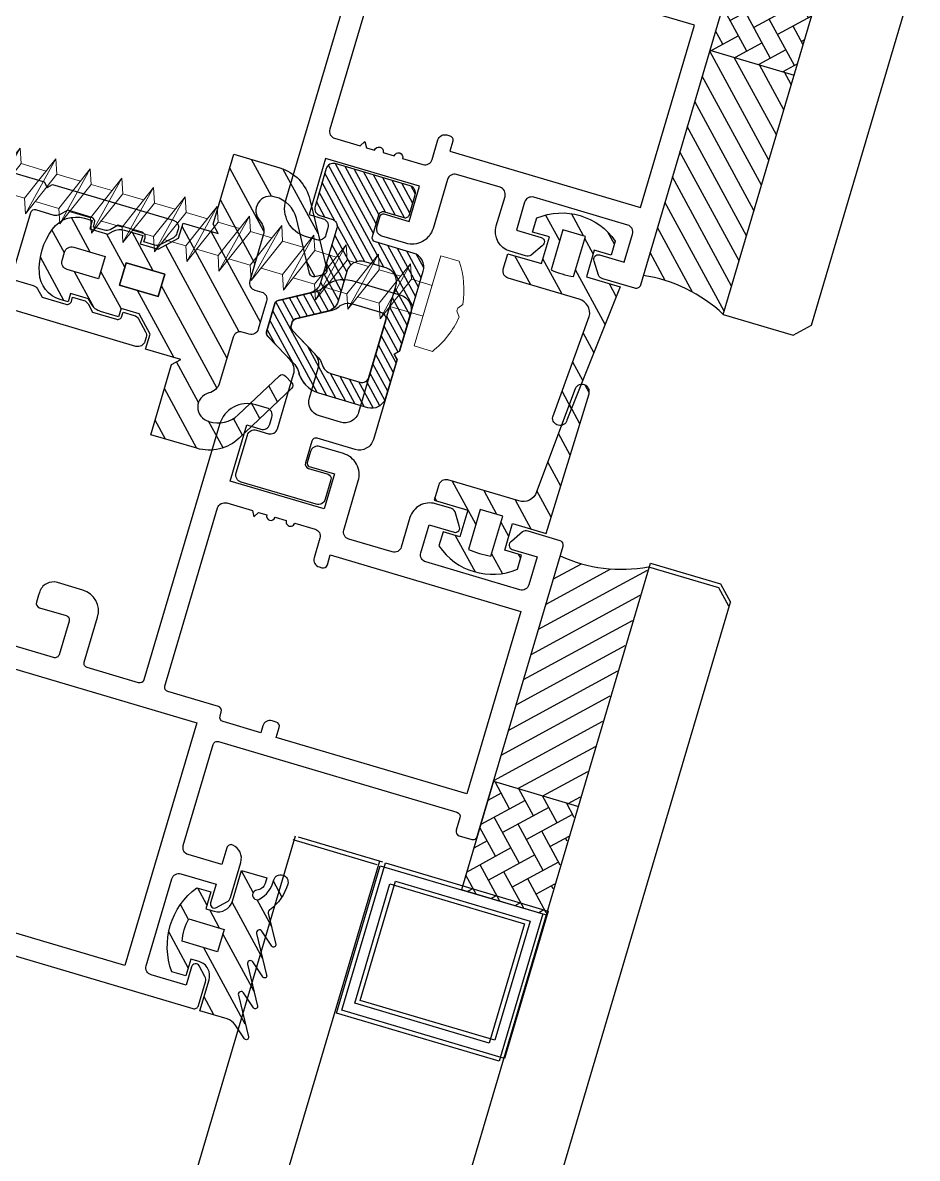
# Model space of a CAD drawing. Header units: millimetres. Extents: x 62878 to 70819, y -67946 to -61850.
# Drawn here: x 68022.22 to 68028.34, y -65459.41 to -65451.64 of the extents above; entities that cross this region are included whole.
import ezdxf

# ---------------------------------------------------------------- set-up
doc = ezdxf.new("R2010")
doc.units = ezdxf.units.MM
doc.layers.add('DOGRAMA', color=171, linetype='Continuous', lineweight=0)
doc.layers.add('DOĞRAMA-yeni', color=40, linetype='Continuous')
pattern_1 = [(118.5057849383402, (67982.00263183714, -65555.93649816765), (-0.1395045678384407, -0.07576303882639554), [])]

# ---------------------------------------------------------------- blocks, each defined once
blk = doc.blocks.new('a2we')
at = {"lineweight": 5, "ltscale": 0.5}
for p, q in [((-196.0144480926461, -415.2868589025547), (-196.5925912144022, -417.2488821181558)), ((-196.0144480926461, -415.2868589025547), (-195.4639709594615, -417.7110762494052)), ((-197.5747968978259, -417.6063757508618), (-196.5747276986959, -417.2423803302317)), ((-194.1582851917165, -418.2620245979042), (-197.5747968978259, -417.6063757508618)), ((-195.1583543907882, -418.6260200186506), (-197.5747968978259, -417.6063757508618)), ((-196.5747276986959, -417.2423803302317), (-194.1582851917165, -418.2620245979042)), ((-196.8896500078097, -417.895480952812), (-197.0961171580722, -418.3448917148726)), ((-194.1582851917165, -418.2620245979042), (-195.1583543907882, -418.6260200186506)), ((-197.1143788935161, -419.7428166739272), (-197.1143788935161, -418.4283854465556)), ((-195.1583543907882, -418.6260200186506), (-194.9264251741961, -419.2953524503964)), ((-198.1144480926461, -420.1068120946153), (-197.1143788935161, -419.7428166739268)), ((-197.1143788935161, -419.7428166739268), (-193.9153324771005, -421.0399975355008)), ((-197.1143788935161, -419.7428166739268), (-193.9153324771005, -421.0399975355008)), ((-194.9154016761394, -420.634479622855), (-194.9154016761394, -419.3608343693425)), ((-194.9154016761721, -421.4039929561312), (-198.1144480926461, -420.1068120946153)), ((-193.9153324771005, -421.0399975355008), (-198.1144480926461, -420.1068120946153)), ((-197.1143788935161, -422.2969096404012), (-197.1143788935162, -420.512330007273)), ((-193.9153324771005, -421.0399975355008), (-194.9154016761721, -421.4039929561312)), ((-194.9154016761721, -423.1885725893157), (-194.9154016761721, -421.4039929561312)), ((-198.1144480926461, -422.6609050610894), (-197.1143788935161, -422.2969096404012)), ((-197.1143788935161, -422.2969096404012), (-193.9153324771005, -423.594090501975)), ((-197.1143788935161, -422.2969096404012), (-193.9153324771005, -423.594090501975)), ((-194.9154016761721, -423.9580859226053), (-198.1144480926461, -422.6609050610894)), ((-193.9153324771005, -423.594090501975), (-198.1144480926461, -422.6609050610894)), ((-197.1143788935161, -424.8510026068752), (-197.1143788935162, -423.0664229737469)), ((-193.9153324771005, -423.594090501975), (-194.9154016761721, -423.9580859226053)), ((-194.9154016761721, -425.7426655557898), (-194.9154016761721, -423.9580859226053)), ((-198.1144480926461, -425.2149980275636), (-197.1143788935161, -424.8510026068752)), ((-194.9154016761721, -426.5121788890793), (-198.1144480926461, -425.2149980275636)), ((-193.9153324771005, -426.1481834684492), (-198.1144480926461, -425.2149980275636)), ((-197.1143788935161, -424.8510026068752), (-193.9153324771005, -426.1481834684492)), ((-197.1143788935161, -424.8510026068752), (-193.9153324771005, -426.1481834684492)), ((-197.1143788935161, -427.3050955733496), (-197.1143788935162, -425.6205159402211)), ((-193.9153324771005, -426.1481834684492), (-194.9154016761721, -426.5121788890793)), ((-194.9154016761721, -428.1967585222638), (-194.9154016761721, -426.5121788890793)), ((-198.1144480926461, -427.669090994038), (-197.1143788935161, -427.3050955733496)), ((-194.9154016761721, -428.9662718555534), (-198.1144480926461, -427.669090994038)), ((-193.9153324771005, -428.6022764349236), (-198.1144480926461, -427.669090994038)), ((-197.1143788935161, -427.3050955733496), (-193.9153324771005, -428.6022764349236)), ((-197.1143788935161, -427.3050955733496), (-193.9153324771005, -428.6022764349236)), ((-197.1143788935161, -429.5591885398237), (-197.1143788935161, -428.0237477951896)), ((-193.9153324771005, -428.6022764349236), (-194.9154016761721, -428.9662718555534)), ((-194.9154016761721, -430.450851488738), (-194.9154016761721, -428.9662718555534)), ((-198.1144480926461, -429.9231839605702), (-197.1143788935161, -429.5591885398237)), ((-194.9154016761721, -431.2203648220857), (-198.1144480926461, -429.9231839605702)), ((-193.9153324771005, -430.8563694013976), (-198.1144480926461, -429.9231839605702)), ((-197.1143788935161, -429.5591885398237), (-193.9153324771005, -430.8563694013976)), ((-197.1143788935161, -429.5591885398237), (-193.9153324771005, -430.8563694013976)), ((-197.1143788935161, -431.8132815063559), (-197.1143788935161, -430.2778407616635)), ((-193.9153324771005, -430.8563694013976), (-194.9154016761721, -431.2203648220857)), ((-194.9154016761721, -432.7049444552304), (-194.9154016761721, -431.2203648220857)), ((-198.1144480926461, -432.177276926986), (-197.1143788935161, -431.8132815063559)), ((-194.9154016761721, -433.4744577885599), (-198.1144480926461, -432.177276926986)), ((-193.9153324771005, -433.1104623678716), (-198.1144480926461, -432.177276926986)), ((-197.1143788935161, -431.8132815063559), (-193.9153324771005, -433.1104623678716)), ((-197.1143788935161, -431.8132815063559), (-193.9153324771005, -433.1104623678716)), ((-197.1143788935161, -434.0673744728301), (-197.1143788935161, -432.5319337281958)), ((-193.9153324771005, -433.1104623678716), (-194.9154016761721, -433.4744577885599)), ((-194.9154016761721, -434.9590374217446), (-194.9154016761721, -433.4744577885599)), ((-198.1144480926461, -434.4313698935184), (-197.1143788935161, -434.0673744728301)), ((-194.9154016761721, -435.7285507550341), (-198.1144480926461, -434.4313698935184)), ((-193.9153324771005, -435.364555334404), (-198.1144480926461, -434.4313698935184)), ((-197.1143788935161, -434.0673744728301), (-193.9153324771005, -435.364555334404)), ((-197.1143788935161, -434.0673744728301), (-193.9153324771005, -435.364555334404)), ((-197.1143788935161, -436.3642339800811), (-197.1143788935161, -434.7860266946118)), ((-193.9153324771005, -435.364555334404), (-194.9154016761721, -435.7285507550341)), ((-194.9154016761721, -437.2558969289955), (-194.9154016761721, -435.7285507550341)), ((-198.1144480926461, -436.7282294008277), (-197.1143788935161, -436.3642339800811)), ((-194.9154016761721, -438.0254102623434), (-198.1144480926461, -436.7282294008277)), ((-193.9153324771005, -437.6614148416551), (-198.1144480926461, -436.7282294008277)), ((-197.1143788935161, -436.3642339800811), (-193.9153324771005, -437.6614148416551)), ((-197.1143788935161, -436.3642339800811), (-193.9153324771005, -437.6614148416551)), ((-197.1143788935161, -438.6610934873901), (-197.1143788935161, -437.1337473134849)), ((-193.9153324771005, -437.6614148416551), (-194.9154016761721, -438.0254102623434)), ((-194.9154016761721, -439.5527564362646), (-194.9154016761721, -438.0254102623434)), ((-198.1144480926461, -439.0250889080787), (-197.1143788935161, -438.6610934873901)), ((-194.9154016761721, -440.3222697695944), (-198.1144480926461, -439.0250889080787)), ((-193.9153324771005, -439.9582743489061), (-198.1144480926461, -439.0250889080787)), ((-197.1143788935161, -438.6610934873901), (-193.9153324771005, -439.9582743489061)), ((-197.1143788935161, -438.6610934873901), (-193.9153324771005, -439.9582743489061)), ((-197.1143788935161, -440.9579529946993), (-197.1143788935161, -439.430606820736)), ((-193.9153324771005, -439.9582743489061), (-194.9154016761721, -440.3222697695944)), ((-194.9154016761721, -441.849615943574), (-194.9154016761721, -440.3222697695944)), ((-198.1144480926461, -441.3219484153295), (-197.1143788935161, -440.9579529946993)), ((-194.9154016761721, -442.6191292769035), (-198.1144480926461, -441.3219484153295)), ((-193.9153324771005, -442.2551338562151), (-198.1144480926461, -441.3219484153295)), ((-197.1143788935161, -440.9579529946993), (-193.9153324771005, -442.2551338562151)), ((-197.1143788935161, -443.2537258831643), (-197.1143788935161, -441.7274663280053)), ((-193.9153324771005, -442.2551338562151), (-194.9154016761721, -442.6191292769035)), ((-198.1144480926461, -443.6177213039109), (-197.1143788935161, -443.2537258831643)), ((-197.1143788935161, -443.2537258831643), (-193.9153324771005, -444.5509067447383)), ((-194.9154016761721, -444.1453888320787), (-194.9154016761721, -442.6191292769035)), ((-194.9154016761721, -444.9149021654266), (-198.1144480926461, -443.6177213039109)), ((-193.9153324771005, -444.5509067447383), (-198.1144480926461, -443.6177213039109)), ((-197.1143788935161, -445.5538642814245), (-197.1143788935161, -444.0232392165685)), ((-193.9153324771005, -444.5509067447383), (-194.9154016761721, -444.9149021654266)), ((-198.1144480926461, -445.9178597020545), (-197.1143788935161, -445.5538642814245)), ((-197.1143788935161, -445.5538642814245), (-193.9153324771005, -446.8510451429402)), ((-197.1143788935161, -445.5538642814245), (-193.9153324771005, -446.8510451429402)), ((-194.9154016761721, -446.4455272302989), (-194.9154016761721, -444.9149021654266)), ((-193.9153324771005, -446.8510451429402), (-198.1144480926461, -445.9178597020545)), ((-194.9154016761721, -447.2150405636282), (-198.1144480926461, -445.9178597020545)), ((-197.1143788935161, -447.8540026795677), (-197.1143788935161, -446.3233776147298)), ((-193.9153324771005, -446.8510451429402), (-194.9154016761721, -447.2150405636282)), ((-197.1143788935161, -447.8540026795677), (-198.1144480926461, -448.2179981003141)), ((-193.9153324771005, -449.1511835411412), (-197.1143788935161, -447.8540026795677)), ((-194.9154016761721, -448.7456656284821), (-194.9154016761721, -447.2150405636282)), ((-194.9154016761721, -449.5151789618299), (-198.1144480926461, -448.2179981003141)), ((-198.1144480926461, -448.2179981003141), (-193.9153324771005, -449.1511835411412)), ((-197.1143788935161, -450.1541410778275), (-197.1143788935161, -448.6235160129718)), ((-193.9153324770423, -449.1511835411412), (-194.9154016761721, -449.5151789618299)), ((-198.1144480926461, -450.5181364984577), (-197.1143788935161, -450.1541410778275)), ((-197.1143788935161, -450.1541410778275), (-193.9153324770423, -451.4513219393434)), ((-194.9154016761723, -451.0458040266858), (-194.9154016761721, -449.5151789618299)), ((-194.9154016761721, -451.8153173600317), (-198.1144480926461, -450.5181364984577)), ((-193.9153324770423, -451.4513219393434), (-198.1144480926461, -450.5181364984577)), ((-197.1143788935161, -453.2868589025547), (-197.1143788935162, -450.9236544111328)), ((-193.9153324770423, -451.4513219393434), (-194.9154016761721, -451.8153173600317)), ((-194.9154016761721, -453.2868589025547), (-194.9154016761721, -451.8153173600317)), ((-192.7980524524961, -453.2868589025547), (-199.230843732796, -453.2868589025547)), ((-199.230843732796, -454.5827171301502), (-199.230843732796, -453.2868589025547)), ((-192.7980524524961, -454.5827171301502), (-192.7980524524961, -453.2868589025547))]:
    blk.add_line(p, q, dxfattribs=at)
blk.add_lwpolyline([(-196.4690204826777, -455.6637351848848), (-196.1125089353335, -455.3998333582319), (-195.9163872499585, -455.3998333582319), (-195.5598757026143, -455.6637351848848)], dxfattribs=at)
for centre, radius, start, end in [((-196.9143788935627, -418.4283854465556), 0.2, 155.3251238657465, 180), ((-195.115401676151, -419.3608343693425), 0.2, 0, 19.11162363728389), ((-195.6603624057317, -449.5292358589606), 6.187568978619671, 234.757305859688, 262.4904896380407), ((-196.3685337795604, -449.5292358589606), 6.187568978619673, 277.5095103619591, 305.2426941403116)]:
    blk.add_arc(centre, radius, start, end, dxfattribs=at)
blk = doc.blocks.new('SPANDREL PAN.92')
at = {"layer": 'DOĞRAMA-yeni', "color": 122, "lineweight": -2}
for p, q in [((36462.86920358452, 28253.93637638953), (36462.38970046639, 28253.79468390666)), ((36488.80837289144, 28166.15534303633), (36462.86920358454, 28253.93637638955)), ((36462.38970046639, 28253.79468390668), (36462.32213833935, 28253.67044478655)), ((36488.20463065312, 28166.0812126805), (36462.32213833935, 28253.67044478655)), ((36464.69942524179, 28251.89119396616), (36465.27482898355, 28252.0612249456)), ((36465.29820952483, 28252.06813386198), (36467.08353480897, 28246.02639457348)), ((36464.72280578305, 28251.89810288252), (36466.57856020489, 28245.61802356038))]:
    blk.add_line(p, q, dxfattribs=at)
for points in [[(36463.567797883, 28251.5567997066), (36463.86535209702, 28250.54984315853), (36464.97779933109, 28250.87856971877), (36464.68024511706, 28251.88552626685)], [(36463.69203700321, 28251.48923757953), (36463.93291422407, 28250.67408227871), (36464.8535602109, 28250.94613184582), (36464.61268299002, 28251.76128714664)]]:
    blk.add_lwpolyline(points, close=True, dxfattribs=at)

msp = doc.modelspace()

# ---------------------------------------------------------------- hatches: boundary and pattern name
at = {"layer": 'DOGRAMA', "lineweight": -2}
h = msp.add_hatch(dxfattribs=at)
h.set_pattern_fill('AR-HBONE', color=256, scale=0.03, angle=73.50578493834035, style=0)
h.set_pattern_definition([(208.5057849383403, (67993.96604389287, -65436.96384275168), (-0.1627219703923171, 0.04818257311146708), [0.36, -0.12]), (118.5057849383402, (67993.86059162108, -65437.02111245034), (-0.1627219703923171, 0.04818257311146708), [0.3599999999999998, -0.1199999999999999])])
h.paths.add_polyline_path([(68027.06831050263, -65451.33004190482), (68027.13929013631, -65451.09032980335), (68027.71459917986, -65451.26068092424), (68027.49499448691, -65452.00232891094), (68026.91968544337, -65451.83197779005)])
h = msp.add_hatch(dxfattribs=at)
h.set_pattern_fill('ANSI31', color=256, scale=0.03999999999999999, angle=73.50578493834035, style=0)
h.set_pattern_definition([(118.5057849383402, (67976.23908557973, -65575.40112080814), (-0.1116036542707525, -0.06061043106111644), [])])
h.paths.add_polyline_path([(68026.86754400589, -65452.10492838928, -0.4142135623420975), (68026.83336791501, -65452.12348896074), (68026.46356402338, -65453.37238900946, -0.1532309010706403), (68027.01048121341, -65453.63862497093), (68027.41648471824, -65452.26747175046)])
h.paths.add_polyline_path([(68026.91968544337, -65451.83197779005), (68026.84898343444, -65452.07075229842, -0.4142135623575963), (68026.86754400589, -65452.10492838928), (68027.41648471824, -65452.26747175046), (68027.49499448691, -65452.00232891094)])
h = msp.add_hatch(dxfattribs=at)
h.set_pattern_fill('ANSI31', color=256, scale=0.05, angle=73.50578493834035, style=0)
h.set_pattern_definition(pattern_1)
edge = h.paths.add_edge_path(flags=16)
edge.add_arc((68022.53709247394, -65453.2839516205), 0.04999999999835106, 163.5057849296254, 253.5057849296254, ccw=False)
edge.add_line((68022.48915005365, -65453.26975569375), (68022.5061851657, -65453.21222478941))
edge.add_arc((68022.55412758603, -65453.22642071618), 0.05000000004434187, 73.50578492783961, 163.5057849278396, ccw=False)
edge.add_line((68022.5683235128, -65453.17847829584), (68022.78406440411, -65453.24235996617))
edge.add_line((68022.78406440411, -65453.24235996617), (68022.73863743851, -65453.39577571112))
edge.add_line((68022.73863743851, -65453.39577571112), (68022.52289654719, -65453.33189404079))
h.paths.add_polyline_path([(68022.88246469945, -65453.43836349134), (68022.92789166496, -65453.28494774639), (68023.19157497663, -65453.3630253435), (68023.14614801106, -65453.51644108845)], flags=16)
edge = h.paths.add_edge_path()
edge.add_arc((68022.58429466512, -65453.17277823544), 0.199999999986146, 73.50578493821172, 144.0720038217696, ccw=False)
edge.add_line((68022.6410783721, -65452.98100855426), (68022.69506579352, -65452.99699442802))
edge.add_line((68022.69506579352, -65452.99699442802), (68022.67803068142, -65453.05452533239))
edge.add_line((68022.67803068142, -65453.05452533239), (68022.8010358504, -65453.09094761471))
edge.add_line((68022.8010358504, -65453.09094761471), (68022.83920206591, -65453.07022006069))
edge.add_arc((68022.88692681475, -65453.15809695381), 0.09999999998519607, 73.50578492844181, 118.50578492872751, ccw=False)
edge.add_line((68022.91531866825, -65453.06221211323), (68023.04025121967, -65453.09920510055))
edge.add_line((68023.04025121967, -65453.09920510055), (68023.02321610758, -65453.15673600492))
edge.add_line((68023.02321610758, -65453.15673600492), (68023.14622127655, -65453.19315828725))
edge.add_line((68023.14622127655, -65453.19315828725), (68023.28505789099, -65453.11775800485))
edge.add_line((68023.28505789099, -65453.11775800485), (68023.31580180263, -65453.01392980399))
edge.add_line((68023.31580180263, -65453.01392980399), (68023.55551390414, -65453.0849094377))
edge.add_line((68023.55551390414, -65453.0849094377), (68023.52176741057, -65453.02277109066))
edge.add_line((68023.52176741057, -65453.02277109066), (68023.663726678, -65452.5433468877))
edge.add_line((68023.663726678, -65452.5433468877), (68023.97707101554, -65452.63612929695))
edge.add_arc((68023.89189545509, -65452.9237838187), 0.2999999999637586, 13.505784936435589, 73.50578493683088, ccw=False)
edge.add_line((68024.18359935866, -65452.85372075696), (68024.29833512232, -65453.33141712521))
edge.add_arc((68024.26916473196, -65453.33842343139), 0.03000000000447382, -76.49421507275741, 13.505784943999686, ccw=False)
edge.add_line((68024.27617103813, -65453.36759382176), (68024.21783025746, -65453.38160643409))
edge.add_arc((68024.21082395126, -65453.35243604374), 0.03000000000249682, 193.5057849980468, 283.5057849877804, ccw=False)
edge.add_line((68024.1816535609, -65453.35944234995), (68024.09118835372, -65452.98279517805))
edge.add_arc((68023.89671908463, -65453.02950388585), 0.2000000000120813, 13.50578492878569, 75.4253822711084)
edge.add_arc((68023.91414560976, -65452.93037217125), 0.1000000000028309, 70.79093736241953, 223.5057849500851)
edge.add_arc((68023.76908463643, -65453.06805773335), 0.09999999997942949, -16.494215068744495, 43.50578493496681, ccw=False)
edge.add_line((68023.864969477, -65453.09644958684), (68023.77218634232, -65453.40979637424))
edge.add_arc((68023.82012876263, -65453.42399230095), 0.05000000000197525, 163.5057849743325, 253.5057849639707)
edge.add_line((68023.80593283591, -65453.47193472125), (68023.85386100272, -65453.4861264275))
edge.add_arc((68023.83966507597, -65453.53406884777), 0.04999999997742145, -16.494215087837972, 73.50578492252379, ccw=False)
edge.add_line((68023.88760749623, -65453.54826477452), (68023.83082378929, -65453.74003445568))
edge.add_arc((68023.78288136897, -65453.72583852894), 0.05000000002419145, 253.5057849414615, 343.5057849470888, ccw=False)
edge.add_line((68023.76868544222, -65453.77378094927), (68023.72075727541, -65453.75958924303))
edge.add_arc((68023.70656134868, -65453.80753166333), 0.05000000000119605, 73.50578494798168, 163.5057849423544)
edge.add_line((68023.65861892837, -65453.79333573658), (68023.56583579374, -65454.106682524))
edge.add_arc((68023.46995095313, -65454.07829067051), 0.1000000000065236, 283.50578493989315, 343.50578493998717, ccw=False)
edge.add_arc((68023.51665966096, -65454.27275993957), 0.09999999998566604, 103.5057849337333, 256.2206325263146)
edge.add_arc((68023.55601684286, -65454.180121973), 0.1999999999800769, 251.5861875943435, 313.5057849367092)
edge.add_line((68023.69370240495, -65454.32518294636), (68023.97465582046, -65454.05851419286))
edge.add_arc((68023.9953086548, -65454.0802733389), 0.03000000004386478, 43.50578492664732, 133.5057849266472, ccw=False)
edge.add_line((68024.01706780084, -65454.05962050456), (68024.05837346945, -65454.10313879656))
edge.add_arc((68024.03661432346, -65454.12379163087), 0.02999999999216517, -46.49421505626958, 43.505784943730305, ccw=False)
edge.add_line((68024.05726715777, -65454.14555077687), (68023.70093784941, -65454.48376304704))
edge.add_arc((68023.49440950624, -65454.26617158702), 0.3000000000144963, 253.50578494265199, 313.50578494222697, ccw=False)
edge.add_line((68023.4092339458, -65454.55382610882), (68023.09588960826, -65454.46104369956))
edge.add_line((68023.09588960826, -65454.46104369956), (68023.2378488757, -65453.98161949658))
edge.add_line((68023.2378488757, -65453.98161949658), (68023.29998722277, -65453.94787300305))
edge.add_line((68023.29998722277, -65453.94787300305), (68023.06027512127, -65453.87689336934))
edge.add_line((68023.06027512127, -65453.87689336934), (68023.09101903292, -65453.77306516847))
edge.add_line((68023.09101903292, -65453.77306516847), (68023.01561875048, -65453.634228554))
edge.add_line((68023.01561875048, -65453.634228554), (68022.89261358153, -65453.59780627167))
edge.add_line((68022.89261358153, -65453.59780627167), (68022.87557846942, -65453.65533717601))
edge.add_line((68022.87557846942, -65453.65533717601), (68022.75064591801, -65453.61834418865))
edge.add_arc((68022.77903777146, -65453.52245934813), 0.09999999991738703, 208.5057849469492, 253.5057849509511, ccw=False)
edge.add_line((68022.69116087841, -65453.57018409697), (68022.67043332438, -65453.53201788144))
edge.add_line((68022.67043332438, -65453.53201788144), (68022.54742815535, -65453.49559559912))
edge.add_line((68022.54742815535, -65453.49559559912), (68022.5303930433, -65453.55312650347))
edge.add_line((68022.5303930433, -65453.55312650347), (68022.47640562186, -65453.53714062971))
edge.add_arc((68022.53318932885, -65453.34537094856), 0.1999999999654981, 182.9395660446689, 253.50578492725822, ccw=False)
edge.add_arc((68022.80333340004, -65453.33149900477), 0.4705000000026118, 144.0720038259706, 182.939566060362, ccw=False)
at = {"layer": 'DOGRAMA', "lineweight": -2, "ltscale": 5}
h = msp.add_hatch(dxfattribs=at)
h.set_pattern_fill('ANSI31', color=256, scale=0.015, angle=73.50578493834035, style=0)
h.set_pattern_definition([(118.5057849383402, (67982.00263183714, -65555.93649816765), (-0.0418513703515322, -0.02272891164791872), [])])
edge = h.paths.add_edge_path(flags=16)
edge.add_line((68024.06316195228, -65453.69038682962), (68024.05541746857, -65453.71654146544))
edge.add_arc((68024.08418292072, -65453.72505902151), 0.02999999998164358, 163.5057848850222, 223.505784884282)
edge.add_line((68024.06242377471, -65453.74571185579), (68024.24166171165, -65453.93455104269))
edge.add_arc((68024.16913122508, -65454.00339382384), 0.09999999999624558, 15.646826907221282, 43.50578501778449, ccw=False)
edge.add_arc((68024.3617197174, -65453.94945244247), 0.1000000000027005, 195.6468267938539, 253.5057849044582)
edge.add_line((68024.33332786386, -65454.04533728305), (68024.52528188739, -65454.10217557444))
edge.add_arc((68024.53947781415, -65454.05423315413), 0.05000000002341225, 253.505784920738, 343.5057849263653)
edge.add_line((68024.58742023446, -65454.06842908089), (68024.77196728211, -65453.44517761703))
edge.add_arc((68024.67608244151, -65453.41678576357), 0.1000000000003263, 343.5057849519789, 433.5057849467981)
edge.add_line((68024.70447429498, -65453.32090092298), (68024.56046269173, -65453.27825855829))
edge.add_arc((68024.53207083825, -65453.37414339887), 0.09999999998559403, 73.50578493643634, 163.50578493925)
edge.add_line((68024.43618599768, -65453.34575154539), (68024.3761952126, -65453.54835215631))
edge.add_arc((68024.28031037199, -65453.51996030286), 0.09999999999826054, 283.50578495805445, 343.5057849559762, ccw=False)
edge.add_line((68024.30366472594, -65453.61719493738), (68024.08492109829, -65453.66973399532))
edge.add_arc((68024.09192740444, -65453.69890438568), 0.02999999999230131, 103.5057849067097, 163.5057849062371)
edge = h.paths.add_edge_path()
edge.add_line((68024.61156802802, -65453.1056658452), (68024.65557540092, -65452.9570443423))
edge.add_arc((68024.68434085307, -65452.96556189833), 0.02999999997131468, 73.50578494226443, 163.5057849516433, ccw=False)
edge.add_line((68024.69285840911, -65452.93679644617), (68024.82709718595, -65452.97654504103))
edge.add_arc((68024.835614742, -65452.94777958886), 0.02999999999844164, 253.5057849235066, 343.5057849328855)
edge.add_line((68024.86438019417, -65452.9562971449), (68024.90412878909, -65452.8220583681))
edge.add_arc((68024.85618636878, -65452.80786244135), 0.05000000001023837, 343.5057849423544, 433.5057849527161)
edge.add_line((68024.87038229551, -65452.75992002104), (68024.35739839835, -65452.60802360487))
edge.add_arc((68024.34320247162, -65452.65596602519), 0.05000000001514913, 73.5057849527161, 163.5057849470888)
edge.add_line((68024.2952600513, -65452.64177009845), (68024.2186020469, -65452.90065916807))
edge.add_arc((68024.26654446717, -65452.9148550948), 0.04999999998026643, 163.5057849408801, 253.5057849408801)
edge.add_line((68024.25234854044, -65452.96279751508), (68024.33385065496, -65452.98693059054))
edge.add_arc((68024.31965472821, -65453.03487301083), 0.04999999999137453, -16.494215083103484, 73.50578492725822, ccw=False)
edge.add_line((68024.36759714849, -65453.04906893759), (68024.25695601807, -65453.42272566829))
edge.add_arc((68024.16107117748, -65453.39433381483), 0.09999999998637324, 283.505784950921, 343.5057849496117, ccw=False)
edge.add_line((68024.18442553142, -65453.49156844935), (68023.96568190382, -65453.54410750729))
edge.add_arc((68023.97268820998, -65453.57327789765), 0.02999999999230131, 103.5057849067097, 163.5057849062371)
edge.add_line((68023.94392275781, -65453.56476034159), (68023.8870021413, -65453.756992393))
edge.add_arc((68023.91576759345, -65453.76550994907), 0.02999999998164358, 163.5057848850222, 223.505784884282)
edge.add_line((68023.89400844745, -65453.78616278335), (68024.07982100727, -65453.98192877632))
edge.add_arc((68024.00729052056, -65454.05077155735), 0.1000000000060842, 13.017113203975782, 43.50578491472362, ccw=False)
edge.add_arc((68024.2995813703, -65453.983198936), 0.1999999999916868, 193.017113231163, 253.5057849428008)
edge.add_line((68024.24279766335, -65454.17496861718), (68024.57857894775, -65454.27439468884))
edge.add_arc((68024.60697080125, -65454.17850984821), 0.1000000000315848, 253.5057849355435, 343.5057849383571)
edge.add_line((68024.70285564187, -65454.20690170171), (68024.77951364624, -65453.94801263214))
edge.add_line((68024.77951364624, -65453.94801263214), (68024.75926575011, -65453.91072962391))
edge.add_line((68024.75926575011, -65453.91072962391), (68024.79654875837, -65453.89048172775))
edge.add_line((68024.79654875837, -65453.89048172775), (68024.95838232321, -65453.34393813636))
edge.add_arc((68024.86249748262, -65453.31554628289), 0.09999999998843902, 343.5057849456144, 433.5057849456145)
edge.add_line((68024.8908893361, -65453.2196614423), (68024.63181592413, -65453.14294885345))
edge.add_arc((68024.6403334802, -65453.11418340127), 0.03000000000954974, 163.5057849008036, 253.5057849008036, ccw=False)
at = {"layer": 'DOGRAMA', "lineweight": -2}
h = msp.add_hatch(dxfattribs=at)
h.set_pattern_fill('ANSI31', color=256, scale=0.05, angle=73.50578493834035, style=0)
h.set_pattern_definition(pattern_1)
edge = h.paths.add_edge_path(flags=16)
edge.add_arc((68026.09854134465, -65452.72079862814), 0.6682513992480652, 246.6301057232677, 260.3814641535238)
edge.add_line((68025.98688474257, -65453.37965577185), (68026.06785663406, -65453.10619786213))
edge.add_line((68026.06785663406, -65453.10619786213), (68025.91444088912, -65453.06077089657))
edge.add_line((68025.91444088912, -65453.06077089657), (68025.83346899762, -65453.33422880627))
edge = h.paths.add_edge_path()
edge.add_line((68025.50653374285, -65453.32887990541), (68025.53776478168, -65453.22340658076))
edge.add_line((68025.53776478168, -65453.22340658076), (68025.76788839909, -65453.29154702913))
edge.add_line((68025.76788839909, -65453.29154702913), (68025.82183292074, -65453.10936583202))
edge.add_line((68025.82183292074, -65453.10936583202), (68025.70677111202, -65453.07529560784))
edge.add_line((68025.70677111202, -65453.07529560784), (68025.73516296552, -65452.97941076725))
edge.add_arc((68025.90654038025, -65453.38683411181), 0.4419999999678922, 34.19813682259303, 112.81343305511919, ccw=False)
edge.add_line((68026.27211807281, -65453.13840514675), (68026.24372621934, -65453.23428998733))
edge.add_line((68026.24372621934, -65453.23428998733), (68026.12866441061, -65453.20021976317))
edge.add_line((68026.12866441061, -65453.20021976317), (68026.07471988899, -65453.3824009603))
edge.add_line((68026.07471988899, -65453.3824009603), (68026.30484350644, -65453.45054140865))
edge.add_line((68026.30484350644, -65453.45054140865), (68025.94172137474, -65454.36197390775))
edge.add_arc((68025.89377895443, -65454.347777981), 0.05000000001436992, 170.2156217412771, 343.50578492636527, ccw=False)
edge.add_line((68025.84450624093, -65454.33928093997), (68026.09458428917, -65453.65293886456))
edge.add_arc((68025.99711576784, -65453.63058070396), 0.09999999997725739, 347.0805144904568, 433.5057849272582)
edge.add_line((68026.02550762134, -65453.53469586339), (68025.5402802364, -65453.39101825249))
edge.add_arc((68025.55447616316, -65453.34307583218), 0.05000000001643571, 163.5057849183708, 253.5057849183708, ccw=False)
h = msp.add_hatch(dxfattribs=at)
h.set_pattern_fill('ANSI31', color=256, scale=0.05, angle=73.50578493834035, style=0)
h.set_pattern_definition(pattern_1)
edge = h.paths.add_edge_path(flags=16)
edge.add_arc((68025.53272341986, -65454.63167639298), 0.6682513993837914, 246.6301057215003, 260.3814641517096)
edge.add_line((68025.42106681774, -65455.29053353681), (68025.50203870918, -65455.0170756271))
edge.add_line((68025.50203870918, -65455.0170756271), (68025.34862296423, -65454.97164866152))
edge.add_line((68025.34862296423, -65454.97164866152), (68025.26765107276, -65455.24510657122))
edge = h.paths.add_edge_path()
edge.add_line((68025.06450495712, -65454.80408685788), (68025.03327391832, -65454.90956018255))
edge.add_line((68025.03327391832, -65454.90956018255), (68025.26339753572, -65454.97770063093))
edge.add_line((68025.26339753572, -65454.97770063093), (68025.20945301413, -65455.15988182805))
edge.add_line((68025.20945301413, -65455.15988182805), (68025.0943912054, -65455.12581160387))
edge.add_line((68025.0943912054, -65455.12581160387), (68025.06599935191, -65455.22169644445))
edge.add_arc((68025.43157704447, -65454.97326747938), 0.4419999999786711, 214.1981368233731, 292.813433055761)
edge.add_line((68025.60295445922, -65455.38069082396), (68025.63134631273, -65455.28480598338))
edge.add_line((68025.63134631273, -65455.28480598338), (68025.51628450397, -65455.25073575918))
edge.add_line((68025.51628450397, -65455.25073575918), (68025.57022902562, -65455.06855456207))
edge.add_line((68025.57022902562, -65455.06855456207), (68025.80035264307, -65455.13669501044))
edge.add_line((68025.80035264307, -65455.13669501044), (68026.09275102167, -65454.18093410479))
edge.add_arc((68026.0448086014, -65454.16673817805), 0.0499999999823322, 343.5057849328855, 516.7959481333451)
edge.add_line((68025.9988532275, -65454.14703783263), (68025.73419058099, -65454.85244819844))
edge.add_arc((68025.64026254258, -65454.81813313468), 0.09999999999565629, 253.5057849467981, 339.9310553781544, ccw=False)
edge.add_line((68025.61187068911, -65454.91401797527), (68025.12664330419, -65454.77034036434))
edge.add_arc((68025.11244737743, -65454.81828278465), 0.05000000001643571, 73.5057849183708, 163.5057849183708)
h = msp.add_hatch(dxfattribs=at)
h.set_pattern_fill('ANSI31', color=256, scale=0.03999999999999999, angle=73.50578493834035, style=0)
h.set_pattern_definition([(208.5057849383403, (68050.20935547375, -65325.58905618965), (-0.06061043106111653, 0.1116036542707525), [])])
h.paths.add_polyline_path([(68025.54448363348, -65456.57316196096, 0.4142135623420975), (68025.52592306203, -65456.53898587007), (68025.89572695366, -65455.29008582134, 0.1532309010706403), (68026.49942785068, -65455.36455210169), (68026.09342434586, -65456.73570532215)])
h.paths.add_polyline_path([(68025.43960553364, -65456.83049704079), (68025.5103075426, -65456.59172253239, 0.4142135623575963), (68025.54448363348, -65456.57316196096), (68026.09342434586, -65456.73570532215), (68026.01491457716, -65457.00084816168)])
h = msp.add_hatch(dxfattribs=at)
h.set_pattern_fill('AR-HBONE', color=256, scale=0.03, angle=73.50578493834035, style=0)
h.set_pattern_definition([(118.5057849383402, (67989.70348400628, -65451.35934093404), (-0.1627219703923171, 0.04818257311146708), [0.3599999999999998, -0.1199999999999999]), (208.5057849383403, (67989.64621430764, -65451.25388866228), (-0.1627219703923171, 0.04818257311146708), [0.36, -0.12])])
h.paths.add_polyline_path([(68025.29098047444, -65457.33243292598), (68025.2200008407, -65457.57214502746), (68025.79530988427, -65457.74249614836), (68026.01491457716, -65457.00084816168), (68025.43960553364, -65456.83049704079)])
h = msp.add_hatch(dxfattribs=at)
h.set_pattern_fill('ANSI31', color=256, scale=0.05, angle=73.50578493834035, style=0)
h.set_pattern_definition(pattern_1)
edge = h.paths.add_edge_path(flags=16)
edge.add_arc((68023.70800914886, -65457.9587729156), 0.4000000000175317, 151.9688258957439, 175.0427439614332, ccw=False)
edge.add_line((68023.35493233803, -65457.77079215684), (68023.59648385481, -65457.84231644815))
edge.add_line((68023.59648385481, -65457.84231644815), (68023.55105688924, -65457.9957321931))
edge.add_line((68023.55105688924, -65457.9957321931), (68023.30950537242, -65457.92420790179))
edge = h.paths.add_edge_path()
edge.add_arc((68023.70800914886, -65457.95877291552), 0.5000000000037771, 126.63588729012889, 200.3756825817222, ccw=False)
edge.add_line((68023.40964534695, -65457.55755097978), (68023.50553018754, -65457.58594283329))
edge.add_line((68023.50553018754, -65457.58594283329), (68023.47145996339, -65457.70100464199))
edge.add_line((68023.47145996339, -65457.70100464199), (68023.52899086772, -65457.71803975405))
edge.add_arc((68023.55738272119, -65457.62215491349), 0.09999999996053285, 253.5057849408801, 343.5057849408801)
edge.add_line((68023.65326756175, -65457.65054676696), (68023.7157296394, -65457.43960011766))
edge.add_line((68023.7157296394, -65457.43960011766), (68023.88832235252, -65457.49070545395))
edge.add_line((68023.88832235252, -65457.49070545395), (68023.87711342069, -65457.52856020837))
edge.add_arc((68023.8147882743, -65457.51010550361), 0.0649999999969286, 275.0964494280206, 343.50578494142314, ccw=False)
edge.add_arc((68023.82346627778, -65457.60740872623), 0.03268943073630561, 95.0964494346048, 288.9360640499043)
edge.add_arc((68023.74179060434, -65457.46172804974), 0.1992591642791214, 297.5895634088894, 347.8554705682229)
edge.add_arc((68023.98416740767, -65457.5191146969), 0.05002797725810077, -15.522056423503273, 161.9911798756479, ccw=False)
edge.add_arc((68023.72086653528, -65457.44580117194), 0.323345041212875, 305.1201220507947, 344.44643220505753, ccw=False)
edge.add_arc((68023.91839037872, -65457.72663946811), 0.02000000000246379, 125.1201220606263, 193.5057849540009)
edge.add_line((68023.89894345182, -65457.7313103389), (68023.95033198225, -65457.94526380535))
edge.add_arc((68023.93574678706, -65457.94876695842), 0.01500000001213828, -146.4942151063753, 13.505784863459382, ccw=False)
edge.add_line((68023.92323933568, -65457.95704727607), (68023.85527248989, -65457.85438309655))
edge.add_arc((68023.83859588808, -65457.86542352008), 0.01999999999044617, 33.50578493965019, 193.5057849434693)
edge.add_line((68023.81914896119, -65457.87009439086), (68023.88786990463, -65458.15621045463))
edge.add_arc((68023.87328470942, -65458.15971360772), 0.01500000002968628, -146.49421509071118, 13.505784904525285, ccw=False)
edge.add_line((68023.86077725803, -65458.16799392538), (68023.79281041227, -65458.06532974588))
edge.add_arc((68023.77613381042, -65458.07637016941), 0.02000000002684765, 33.50578487061194, 193.5057848737259)
edge.add_line((68023.75668688348, -65458.08104104018), (68023.82540782692, -65458.36715710396))
edge.add_arc((68023.81082263174, -65458.37066025705), 0.01500000000308653, -146.4942150525177, 13.50578495751148, ccw=False)
edge.add_line((68023.79831518038, -65458.37894057471), (68023.73034833462, -65458.27627639519))
edge.add_arc((68023.71367173278, -65458.28731681872), 0.02000000001471382, 33.50578489362469, 193.5057848834619)
edge.add_line((68023.69422480586, -65458.29198768949), (68023.76294574921, -65458.57810375326))
edge.add_arc((68023.74836055406, -65458.58160690636), 0.01499999997648678, -146.4942150143243, 13.505785010497675, ccw=False)
edge.add_line((68023.73585310273, -65458.58988722401), (68023.67243816567, -65458.49409871995))
edge.add_arc((68023.5890551566, -65458.54930083764), 0.09999999999658092, 33.50578494782551, 73.50578494679809)
edge.add_line((68023.61744701007, -65458.45341599705), (68023.43181110456, -65458.3984485236))
edge.add_line((68023.43181110456, -65458.3984485236), (68023.49427318224, -65458.1875018743))
edge.add_arc((68023.39838834164, -65458.15911002079), 0.1000000000147868, 343.5057849239981, 433.5057849239981)
edge.add_line((68023.42678019515, -65458.06322518019), (68023.36924929082, -65458.04619006811))
edge.add_line((68023.36924929082, -65458.04619006811), (68023.3351790666, -65458.16125187684))
edge.add_line((68023.3351790666, -65458.16125187684), (68023.23929422602, -65458.13286002334))

# ---------------------------------------------------------------- linework, layer by layer
for p, q in [((68027.01048121342, -65453.63862497096), (68040.26426108807, -65408.87801886222)), ((68027.6141821105, -65453.71309125128), (68040.83957013162, -65409.04836998314)), ((68026.91968544337, -65451.83197779005), (68027.49499448691, -65452.00232891094)), ((68026.91968544337, -65451.83197779005), (68027.49499448691, -65452.00232891094)), ((68027.01048121341, -65453.63862497093), (68027.4899054164, -65453.78058423834)), ((68027.48990541641, -65453.78058423837), (68027.6141821105, -65453.71309125128)), ((68026.49942785068, -65455.36455210169), (68026.97885205364, -65455.50651136909)), ((68026.97885205362, -65455.50651136908), (68027.04634504078, -65455.63078806316)), ((68025.43960553361, -65456.83049704079), (68025.2200008407, -65457.57214502746)), ((68025.43960553361, -65456.83049704079), (68026.01491457716, -65457.00084816168)), ((68025.43960553361, -65456.83049704079), (68026.01491457716, -65457.00084816168)), ((68024.64469179712, -65457.40179390654), (68024.06938275359, -65457.23144278563)), ((68025.79530988427, -65457.74249614836), (68025.2200008407, -65457.57214502746))]:
    msp.add_line(p, q, dxfattribs=at)
at = {"layer": 'DOGRAMA', "lineweight": -2, "ltscale": 0.5}
for points in [[(68027.03140109302, -65451.45469219757), (68026.44368972587, -65453.43950839789, -0.4142135623730951), (68026.4064067177, -65453.45975629399), (68026.18655236671, -65453.39465661313, -0.1989616347783402), (68026.15680689357, -65453.37057012462), (68026.1287837464, -65453.27452127023, -0.6680475602943508), (68026.16366997774, -65453.23144339469), (68026.33393268919, -65453.28185880893), (68026.39071639618, -65453.09008912773, 0.4142135623730951), (68026.35696990258, -65453.0279507807), (68025.7145414706, -65452.83772536235, 0.4142135623730951), (68025.65240312359, -65452.87147185591), (68025.59561941662, -65453.06324153709), (68025.76588212806, -65453.11365695132, -0.6680475602943992), (68025.77168942304, -65453.16878432949), (68025.69587887637, -65453.23408764572, -0.1991096956271691), (68025.65782417869, -65453.23809825465), (68025.5530316364, -65453.20706879797, -0.4142135623730951), (68025.45854145443, -65453.03308142627), (68025.51816434675, -65452.83172326103, 0.4142135623730951), (68025.48441785318, -65452.76958491399), (68025.18717484733, -65452.68157016819, 0.4142135623730951), (68025.12503650034, -65452.71531666174), (68025.02566501309, -65453.05091360382, -0.4142135623730951), (68024.83924997202, -65453.15215308448), (68024.676245743, -65453.10388693356, -0.4142135623730951), (68024.64249924943, -65453.0417485865), (68024.66521273219, -65452.96504071406, -0.4142135623730951), (68024.69006807104, -65452.9515421166), (68024.8626607841, -65453.00264745287), (68024.93364041782, -65452.76293535139), (68024.29121198584, -65452.57270993305), (68024.17764457186, -65452.95624929543), (68024.27352941252, -65452.98464114893, -0.4142135623730951), (68024.30727590606, -65453.04677949593), (68024.2930799793, -65453.09472191626, -0.4142135623730951), (68024.23094163227, -65453.12846840981), (68024.1542337598, -65453.10575492702, -0.4142135623730951), (68024.01924778559, -65452.85720153885), (68024.53597951899, -65451.11209744004, 0.4142135623730951)], [(68020.64061475007, -65452.22179709177), (68022.36654188078, -65452.7328504545), (68022.3867897769, -65452.77013346269), (68022.42407278513, -65452.74988556658), (68023.24868241423, -65452.99405550654, -0.4142135623730951), (68023.2824289078, -65453.0561938536), (68023.27411312645, -65453.08427787316, -0.1989123673795887), (68023.25003308055, -65453.114020393), (68023.16215618743, -65453.16174514187, -0.1989123673797732), (68023.12409788629, -65453.16574911561), (68023.04807144639, -65453.14323740751), (68023.05658900237, -65453.11447195536, 0.4142135623730951), (68023.03634110629, -65453.07718894711), (68022.87333687727, -65453.02892279619), (68022.81697076128, -65453.05953446931, -0.1989123673797732), (68022.77891246011, -65453.06353844306), (68022.70288602026, -65453.04102673495), (68022.71140357628, -65453.01226128277, 0.4142135623729841), (68022.69115568016, -65452.97497827456), (68022.52815145112, -65452.92671212363), (68022.47178533519, -65452.95732379677, -0.1989123673797501), (68022.43372703399, -65452.96132777049), (68022.3097581738, -65452.9246201357, 0.4142135623729288), (68022.27247516558, -65452.94486803182), (68022.14755101022, -65453.36676133041, 0.4142135623725959)], [(68022.16779890638, -65453.40404433865), (68022.29176776657, -65453.44075197348, -0.1989123673796753), (68022.32151028636, -65453.46483201934), (68022.35212195953, -65453.52119813531), (68022.51512618849, -65453.56946428624, 0.4142135623736503), (68022.55240919674, -65453.54921639011), (68022.56092675278, -65453.52045093791), (68022.63695319268, -65453.54296264602, -0.1989123673797502), (68022.6666957125, -65453.5670426919), (68022.69730738565, -65453.62340880786), (68022.86031161467, -65453.67167495878, 0.4142135623732063), (68022.89759462286, -65453.65142706265), (68022.90611217896, -65453.62266161047), (68022.9821386188, -65453.64517331858, -0.1989123673796753), (68023.01188113866, -65453.66925336445), (68023.05960588754, -65453.75713025757, -0.1989123673797207), (68023.0636098613, -65453.79518855871), (68023.05529407991, -65453.82327257832, -0.4142135623730951), (68022.99315573284, -65453.8570190719), (68022.16854610376, -65453.61284913193)], [(68020.30596530123, -65457.4728741), (68023.38386868426, -65458.38425259685, 0.4142135623730951), (68023.42115169254, -65458.36400470072), (68023.46921626128, -65458.20168125408, 0.1991096956269791), (68023.46520565235, -65458.16362655642), (68023.42668740457, -65458.0927018471, 0.6680969080520953), (68023.37471583286, -65458.09817122835), (68023.33732092264, -65458.22446115188), (68023.09760882112, -65458.15348151819, -0.4142135623730951), (68023.06386232754, -65458.09134317114), (68023.23989181922, -65457.49685715947, -0.4142135623730951), (68023.30203016626, -65457.46311066592), (68023.54174226773, -65457.53409029962), (68023.5043445183, -65457.66038981166, 0.6680969080520438), (68023.54495934864, -65457.6932743666), (68023.61588405794, -65457.65475611888, 0.1989616347782854), (68023.6399705465, -65457.62501064579), (68023.71095301944, -65457.38528895582, 0.3728392455561729), (68023.65686607838, -65457.26605364738, 0.4568501953068724), (68023.61556108679, -65457.28478971409), (68023.58149086259, -65457.39985152282), (68023.35136724517, -65457.33171107444, -0.4142135623730951), (68023.31762075162, -65457.2695727274), (68023.52204209674, -65456.57920187509, -0.4142135623730951), (68023.55932510493, -65456.55895397897), (68025.18936739504, -65457.04161548826, -0.4142135623730951), (68025.2096152912, -65457.07889849643), (68025.18406262304, -65457.16519485299, 0.4142135623730951), (68025.20431051918, -65457.20247786121), (68025.2906068757, -65457.22803052932, 0.4142135623730951), (68025.32788988389, -65457.20778263324), (68025.91560125104, -65455.22296643294, 0.4142135623730951), (68025.89535335492, -65455.1856834247), (68025.67549900393, -65455.12058374385, 0.1989616347783402), (68025.63743471776, -65455.1245915136), (68025.56163375951, -65455.189897669, 0.6680475602943508), (68025.56744105455, -65455.24502504717), (68025.73770376606, -65455.2954404614), (68025.680920059, -65455.4872101426, -0.4142135623730951), (68025.61878171201, -65455.52095663613), (68024.97635328001, -65455.33073121779, -0.4142135623730951), (68024.94260678644, -65455.26859287075), (68024.99939049342, -65455.07682318958), (68025.16965320485, -65455.12723860379, 0.6680475602943992), (68025.20453943622, -65455.08416072825), (68025.17650670052, -65454.98810903475, 0.1991096956271691), (68025.14677081593, -65454.96402538539), (68025.04197827366, -65454.93299592868, 0.4142135623730951), (68024.86799090196, -65455.02748611063), (68024.8083680096, -65455.22884427589, -0.4142135623730951), (68024.74622966257, -65455.26259076942), (68024.44898665676, -65455.17457602361, -0.4142135623730951), (68024.41524016322, -65455.11243767659), (68024.51461165043, -65454.77684073451, 0.4142135623730951), (68024.41337216974, -65454.59042569342), (68024.2503679407, -65454.54215954249, 0.4142135623730951), (68024.18822959368, -65454.57590603601), (68024.1655161109, -65454.65261390849, 0.4142135623730951), (68024.17901470832, -65454.67746924733), (68024.35160742135, -65454.72857458358), (68024.28062778764, -65454.96828668508), (68023.63819935567, -65454.77806126674), (68023.75176676962, -65454.39452190437), (68023.84765161024, -65454.42291375784, 0.4142135623730951), (68023.90978995725, -65454.38916726429), (68023.92398588397, -65454.34122484399, 0.4142135623730951), (68023.89023939049, -65454.27908649694), (68023.81353151795, -65454.25637301416, 0.4142135623730951), (68023.56497812981, -65454.39135898837), (68023.04824639639, -65456.13646308718, -0.4142135623730951), (68023.01096338817, -65456.15671098333), (68022.66098372001, -65456.05308071809, -0.4142135623730951), (68022.64073582386, -65456.01579770989), (68022.73158975496, -65455.70896621997, 0.4142135623730951), (68022.63035027434, -65455.52255117886), (68022.4577575613, -65455.47144584256, 0.4142135623730951), (68022.33348086721, -65455.53893882969), (68022.32780249653, -65455.5581157978), (68022.31360656975, -65455.60605821809, 0.4142135623730951), (68022.33385446589, -65455.64334122633), (68022.51603566302, -65455.69728574794, -0.4142135623730951), (68022.53628355915, -65455.73456875618), (68022.46814311075, -65455.96469237359, -0.4142135623730951), (68022.43086010257, -65455.98494026971), (68021.54392532707, -65455.72231562498)], [(68020.18149583513, -65457.23555675348, -0.2621398995659221), (68020.10273914252, -65456.89123922448), (68020.48035079386, -65455.61597084458, -0.4142135623730951), (68020.5424891409, -65455.58222435103), (68020.69590488586, -65455.62765131659), (68020.68170895913, -65455.67559373689, 0.4142135623730951), (68020.71545545268, -65455.73773208394), (68020.73463242082, -65455.74341045464, 0.4142135623730951), (68020.77191542901, -65455.7231625585), (68020.79178972644, -65455.65604317008), (68023.40944587465, -65456.43114077023), (68022.91826680934, -65458.08994851251), (68020.30061066116, -65457.31485091239), (68020.32048495857, -65457.24773152395, 0.4142135623730951), (68020.30023706245, -65457.21044851572), (68020.28106009436, -65457.20477014502, 0.3618128521052944), (68020.22228658272, -65457.2300666182)]]:
    msp.add_lwpolyline(points, format="xyb", dxfattribs=at)
at = {"layer": 'DOGRAMA', "linetype": 'ByBlock', "lineweight": -2}
msp.add_lwpolyline([(68024.67980677992, -65451.15468522027), (68024.31923024065, -65452.37242269581, 0.4142135623730951), (68024.3529767342, -65452.43456104289), (68024.52850352341, -65452.48653516985), (68024.56032956173, -65452.45632810309), (68024.57057779146, -65452.49899351517), (68024.62624852988, -65452.51547782529, -0.9999999999999998), (68024.68377943421, -65452.53251293738), (68024.76048730675, -65452.55522642018, -0.9999999999999998), (68024.81801821108, -65452.57226153229), (68024.95705122994, -65452.61342971983, 0.4142135623730951), (68025.019189577, -65452.57968322626), (68025.05893817183, -65452.44544444943, -0.4142135623730951), (68025.12107651889, -65452.41169795587), (68025.140253487, -65452.41737632657, -0.4142135623730951), (68025.16050138313, -65452.45465933479), (68025.14062708576, -65452.52177872321), (68026.44466091777, -65452.90790793061), (68026.81375501305, -65451.66140500292), (68025.509721181, -65451.27527579552)], format="xyb", dxfattribs=at)
at = {"layer": 'DOGRAMA', "lineweight": -2}
for points in [[(68022.42234365968, -65453.0554246167, -0.3180171180317411), (68022.6410783721, -65452.98100855426), (68022.69506579352, -65452.99699442802), (68022.67803068142, -65453.05452533239), (68022.8010358504, -65453.09094761471), (68022.83920206591, -65453.07022006069, -0.198912367379756), (68022.91531866825, -65453.06221211323), (68023.04025121967, -65453.09920510055), (68023.02321610758, -65453.15673600492), (68023.14622127655, -65453.19315828725), (68023.28505789099, -65453.11775800485), (68023.31580180263, -65453.01392980399), (68023.55551390414, -65453.0849094377), (68023.52176741057, -65453.02277109066), (68023.663726678, -65452.5433468877), (68023.97707101554, -65452.63612929695, -0.2679491924317952), (68024.18359935866, -65452.85372075696), (68024.29833512232, -65453.33141712521, -0.4142135623735607), (68024.27617103813, -65453.36759382176), (68024.21783025746, -65453.38160643409, -0.4142135623726812), (68024.1816535609, -65453.35944234995), (68024.09118835372, -65452.98279517805, 0.2769467766270159), (68023.94704721149, -65452.83593973718, 0.7863209524829787), (68023.84161512309, -65452.99921495232, -0.2679491924310053), (68023.864969477, -65453.09644958684), (68023.77218634232, -65453.40979637424, 0.4142135623730951), (68023.80593283591, -65453.47193472125), (68023.85386100272, -65453.4861264275, -0.4142135623730951), (68023.88760749623, -65453.54826477452), (68023.83082378929, -65453.74003445568, -0.4142135623730951), (68023.76868544222, -65453.77378094927), (68023.72075727541, -65453.75958924303, 0.4142135623730133), (68023.65861892837, -65453.79333573658), (68023.56583579374, -65454.106682524, -0.2679491924310054), (68023.49330530706, -65454.17552530505, 0.7863209524829787), (68023.49284128784, -65454.36988195097, 0.2769467766270156), (68023.69370240495, -65454.32518294636), (68023.97465582046, -65454.05851419286, -0.4142135623726812), (68024.01706780084, -65454.05962050456), (68024.05837346945, -65454.10313879656, -0.4142135623735606), (68024.05726715777, -65454.14555077687), (68023.70093784941, -65454.48376304704, -0.2679491924317952), (68023.4092339458, -65454.55382610882), (68023.09588960826, -65454.46104369956), (68023.2378488757, -65453.98161949658), (68023.29998722277, -65453.94787300305), (68023.06027512127, -65453.87689336934), (68023.09101903292, -65453.77306516847), (68023.01561875048, -65453.634228554), (68022.89261358153, -65453.59780627167), (68022.87557846942, -65453.65533717601), (68022.75064591801, -65453.61834418865, -0.1989123673796753), (68022.69116087841, -65453.57018409697), (68022.67043332438, -65453.53201788144), (68022.54742815535, -65453.49559559912), (68022.5303930433, -65453.55312650347), (68022.47640562186, -65453.53714062971, -0.3180171180316094), (68022.33345249254, -65453.35562746883, -0.1712365548905719)], [(68025.50653374285, -65453.32887990541), (68025.53776478168, -65453.22340658076), (68025.76788839909, -65453.29154702913), (68025.82183292074, -65453.10936583202), (68025.70677111202, -65453.07529560784), (68025.73516296552, -65452.97941076725, -0.3571428571427583), (68026.27211807281, -65453.13840514675), (68026.24372621934, -65453.23428998733), (68026.12866441061, -65453.20021976317), (68026.07471988899, -65453.3824009603), (68026.30484350644, -65453.45054140865), (68025.94172137474, -65454.36197390775, -0.9430953754055073), (68025.84450624093, -65454.33928093997), (68026.09458428917, -65453.65293886456, 0.3960555621610378), (68026.02550762134, -65453.53469586339), (68025.5402802364, -65453.39101825249, -0.4142135623731011)], [(68025.83346899762, -65453.33422880627, 0.0600737299861167), (68025.98688474257, -65453.37965577185), (68026.06785663406, -65453.10619786213), (68025.91444088912, -65453.06077089657)], [(68022.52289654719, -65453.33189404079, -0.4142135623730951), (68022.48915005365, -65453.26975569375), (68022.5061851657, -65453.21222478941, -0.4142135623730951), (68022.5683235128, -65453.17847829584), (68022.78406440411, -65453.24235996617), (68022.73863743851, -65453.39577571112)], [(68025.06450495712, -65454.80408685788), (68025.03327391832, -65454.90956018255), (68025.26339753572, -65454.97770063093), (68025.20945301413, -65455.15988182805), (68025.0943912054, -65455.12581160387), (68025.06599935191, -65455.22169644445, 0.3571428571427583), (68025.60295445922, -65455.38069082396), (68025.63134631273, -65455.28480598338), (68025.51628450397, -65455.25073575918), (68025.57022902562, -65455.06855456207), (68025.80035264307, -65455.13669501044), (68026.09275102167, -65454.18093410479, 0.9430953754055073), (68025.9988532275, -65454.14703783263), (68025.73419058099, -65454.85244819844, -0.3960555621610378), (68025.61187068911, -65454.91401797527), (68025.12664330419, -65454.77034036434, 0.4142135623731011)], [(68025.26765107276, -65455.24510657122, 0.0600737299861167), (68025.42106681774, -65455.29053353681), (68025.50203870918, -65455.0170756271), (68025.34862296423, -65454.97164866152)], [(68023.23929422602, -65458.13286002334, -0.3333333333332296), (68023.40964534695, -65457.55755097978), (68023.50553018754, -65457.58594283329), (68023.47145996339, -65457.70100464199), (68023.52899086772, -65457.71803975405, 0.4142135623730951), (68023.65326756175, -65457.65054676696), (68023.7157296394, -65457.43960011766), (68023.88832235252, -65457.49070545395), (68023.87711342069, -65457.52856020837, -0.3076847592325949), (68023.82056239154, -65457.5748485308, 1.128701775595035), (68023.83407441826, -65457.63832904701, 0.2229122392588673), (68023.93659035431, -65457.50364787753, -0.9785310008372164), (68024.03237073985, -65457.53250264951, -0.1732976222504512), (68023.90688452777, -65457.71028051357, 0.3075716929246892), (68023.89894345182, -65457.7313103389), (68023.95033198225, -65457.94526380535, -0.8390996311771624), (68023.92323933568, -65457.95704727607), (68023.85527248989, -65457.85438309655, 0.8390996311772869), (68023.81914896119, -65457.87009439086), (68023.88786990463, -65458.15621045463, -0.8390996311771624), (68023.86077725803, -65458.16799392538), (68023.79281041227, -65458.06532974588, 0.839099631177325), (68023.75668688348, -65458.08104104018), (68023.82540782692, -65458.36715710396, -0.8390996311769768), (68023.79831518038, -65458.37894057471), (68023.73034833462, -65458.27627639519, 0.8390996311770358), (68023.69422480586, -65458.29198768949), (68023.76294574921, -65458.57810375326, -0.8390996311781366), (68023.73585310273, -65458.58988722401), (68023.67243816567, -65458.49409871995, 0.1763269807084491), (68023.61744701007, -65458.45341599705), (68023.43181110456, -65458.3984485236), (68023.49427318224, -65458.1875018743, 0.4142135623728453), (68023.42678019515, -65458.06322518019), (68023.36924929082, -65458.04619006811), (68023.3351790666, -65458.16125187684)], [(68023.30950537242, -65457.92420790179, -0.1010205144335734), (68023.35493233803, -65457.77079215684), (68023.59648385481, -65457.84231644815), (68023.55105688924, -65457.9957321931)], [(68023.30950537242, -65457.92420790179, -0.1010205144335734), (68023.35493233803, -65457.77079215684), (68023.59648385481, -65457.84231644815), (68023.55105688924, -65457.9957321931)]]:
    msp.add_lwpolyline(points, format="xyb", close=True, dxfattribs=at)
at = {"layer": 'DOGRAMA', "lineweight": -2, "ltscale": 0.5}
for points in [[(68024.61156802802, -65453.1056658452), (68024.65557540092, -65452.9570443423, -0.4142135623730951), (68024.69285840911, -65452.93679644617), (68024.82709718595, -65452.97654504103, 0.4142135623730951), (68024.86438019417, -65452.9562971449), (68024.90412878909, -65452.8220583681, 0.4142135623730951), (68024.87038229551, -65452.75992002104), (68024.35739839835, -65452.60802360487, 0.4142135623730951), (68024.2952600513, -65452.64177009845), (68024.2186020469, -65452.90065916807, 0.4142135623730951), (68024.25234854044, -65452.96279751508), (68024.33385065496, -65452.98693059054, -0.4142135623730951), (68024.36759714849, -65453.04906893759), (68024.25695601807, -65453.42272566829, -0.2679491924311303), (68024.18442553142, -65453.49156844935), (68023.96568190382, -65453.54410750729, 0.2679491924310549), (68023.94392275781, -65453.56476034159), (68023.8870021413, -65453.756992393, 0.2679491924311364), (68023.89400844745, -65453.78616278335), (68024.07982100727, -65453.98192877632, -0.1338222992157564), (68024.10472080382, -65454.02824735026, 0.2702358223096737), (68024.24279766335, -65454.17496861718), (68024.57857894775, -65454.27439468884, 0.4142135623730951), (68024.70285564187, -65454.20690170171), (68024.77951364624, -65453.94801263214), (68024.75926575011, -65453.91072962391), (68024.79654875837, -65453.89048172775), (68024.95838232321, -65453.34393813636, 0.4142135623730951), (68024.8908893361, -65453.2196614423), (68024.63181592413, -65453.14294885345, -0.4142135623731091)], [(68024.06316195228, -65453.69038682962), (68024.05541746857, -65453.71654146544, 0.2679491924311364), (68024.06242377471, -65453.74571185579), (68024.24166171165, -65453.93455104269, -0.1221599187188834), (68024.26542547121, -65453.97642313306, 0.2579611168298657), (68024.33332786386, -65454.04533728305), (68024.52528188739, -65454.10217557444, 0.4142135623730951), (68024.58742023446, -65454.06842908089), (68024.77196728211, -65453.44517761703, 0.4142135623730951), (68024.70447429498, -65453.32090092298), (68024.56046269173, -65453.27825855829, 0.4142135623730951), (68024.43618599768, -65453.34575154539), (68024.3761952126, -65453.54835215631, -0.2679491924311186), (68024.30366472594, -65453.61719493738), (68024.08492109829, -65453.66973399532, 0.2679491924310675)], [(68024.19708609601, -65454.50545237192), (68024.15307872315, -65454.65407387484, 0.4142135623730951), (68024.17332661926, -65454.69135688305), (68024.30756539607, -65454.73110547796, -0.4142135623730951), (68024.32781329224, -65454.76838848616), (68024.28806469735, -65454.90262726301, -0.4142135623730951), (68024.22592635031, -65454.93637375656), (68023.71294245316, -65454.78447734044, -0.4142135623730951), (68023.67919595959, -65454.72233899338), (68023.75585396399, -65454.46344992376, -0.4142135623730951), (68023.817992311, -65454.42970343023), (68023.89949442554, -65454.45383650568, 0.4142135623730951), (68023.96163277258, -65454.42009001209), (68024.072273903, -65454.04643328142, 0.2679491924311303), (68024.04891954907, -65453.94919864688), (68023.89404757638, -65453.78603063741, -0.2679491924310549), (68023.8870412702, -65453.75686024704), (68023.94396188666, -65453.56462819563, -0.2679491924311364), (68023.9657210327, -65453.54397536135), (68024.2281656357, -65453.48093996072, 0.1338222992157564), (68024.2742701589, -65453.45564602669, -0.2702358223096737), (68024.4699716201, -65453.40775774646), (68024.80575290456, -65453.50718381812, -0.4142135623730951), (68024.87324589166, -65453.6314605122), (68024.79658788725, -65453.89034958179), (68024.75930487903, -65453.91059747792), (68024.77955277514, -65453.94788048616), (68024.61771921028, -65454.49442407755, -0.4142135623730951), (68024.4934425162, -65454.56191706467), (68024.23436910426, -65454.4852044758, 0.4142135623731091)], [(68024.05545659747, -65453.71640931947), (68024.06320108115, -65453.69025468365, -0.2679491924311364), (68024.08496022722, -65453.66960184935), (68024.33811872875, -65453.6087968361, 0.1221599187188834), (68024.38084939074, -65453.58661398813, -0.2579611168298657), (68024.4753262602, -65453.56578093411), (68024.66728028373, -65453.62261922551, -0.4142135623730951), (68024.70102677727, -65453.68475757257), (68024.51647972962, -65454.30800903642, -0.4142135623730951), (68024.39220303556, -65454.37550202354), (68024.24819143227, -65454.33285965885, -0.4142135623730951), (68024.18069844521, -65454.2085829648), (68024.24068923024, -65454.00598235385, 0.2679491924311186), (68024.2173348763, -65453.90874771932), (68024.06246290368, -65453.74557970984, -0.2679491924310675)]]:
    msp.add_lwpolyline(points, format="xyb", close=True, dxfattribs=at)
at = {"layer": 'DOGRAMA', "lineweight": -2}
for points in [[(68022.88246469945, -65453.43836349134), (68022.92789166496, -65453.28494774639), (68023.19157497663, -65453.3630253435), (68023.14614801106, -65453.51644108845)], [(68022.92789166496, -65453.28494774639), (68022.88246469945, -65453.43836349134), (68023.14614801106, -65453.51644108845), (68023.19157497663, -65453.3630253435)], [(68025.77613291614, -65457.73681777767), (68025.47801845454, -65458.74360860391), (68024.36575430364, -65458.41426310348), (68024.6638687652, -65457.40747227725)], [(68025.65185622207, -65457.8043107648), (68025.41052546745, -65458.61933190981), (68024.49003099775, -65458.34677011635), (68024.73136175238, -65457.53174897131)]]:
    msp.add_lwpolyline(points, close=True, dxfattribs=at)
at = {"layer": 'DOGRAMA', "linetype": 'ByBlock', "lineweight": -2}
msp.add_lwpolyline([(68023.88806033923, -65455.00848368074, 0.9999999999999998), (68023.94559124362, -65455.02551879283), (68024.02229911613, -65455.04823227561, 0.9999999999999998), (68024.07983002046, -65455.0652673877), (68024.21886303928, -65455.10643557526, -0.4142135623730951), (68024.25260953291, -65455.16857392229), (68024.21286093799, -65455.30281269914, 0.4142135623730951), (68024.24660743156, -65455.36495104618), (68024.2657843997, -65455.37062941688, 0.4142135623730951), (68024.30306740786, -65455.35038152071), (68024.32294170535, -65455.28326213233), (68025.62697553737, -65455.66939133972), (68025.25788144208, -65456.91589426743), (68023.95384761001, -65456.52976506004), (68023.97372190744, -65456.46264567162, 0.4142135623730951), (68023.9534740113, -65456.4253626634), (68023.92470855916, -65456.41684510735, 0.4142135623730951), (68023.86257021212, -65456.45059160091), (68023.84837428533, -65456.49853402117), (68023.58948521575, -65456.42187601679, -0.4142135623730951), (68023.56923731964, -65456.3845930086), (68023.57775487567, -65456.35582755638, 0.4142135623730951), (68023.55750697956, -65456.31854454816), (68023.21232155344, -65456.21633387565, -0.4142135623730951), (68023.1920736572, -65456.1790508674), (68023.55265019657, -65454.96131339186, -0.4142135623730951), (68023.61478854358, -65454.9275668983), (68023.79031533276, -65454.97954102528), (68023.8005635625, -65455.02220643737), (68023.83238960082, -65454.9919993706)], format="xyb", close=True, dxfattribs=at)
at = {"layer": 'DOGRAMA', "lineweight": -2}
for centre, start, end in [((68026.31285096507, -65454.37686474151), 46.62001721941031, 81.46690824298975), ((68026.31621834406, -65454.36549244434), 245.5446616337695, 280.3915526570863)]:
    msp.add_arc(centre, 1.015719411173231, start, end, dxfattribs=at)

# ---------------------------------------------------------------- block references
at = {"layer": 'DOGRAMA', "linetype": 'ByBlock', "lineweight": -2, "xscale": 0.09999999999876999, "yscale": 0.09999999999876999, "zscale": 0.09999999999876999, "rotation": 73.50578493445082}
msp.add_blockref('a2we', (67987.09074256638, -65421.88136456462), dxfattribs=at)
at = {"layer": 'DOĞRAMA-yeni', "xscale": -1, "rotation": 359.9643240394448}
msp.add_blockref('SPANDREL PAN.92', (104471.7829198334, -93731.97369186374), dxfattribs=at)

doc.saveas('drawing.dxf')
